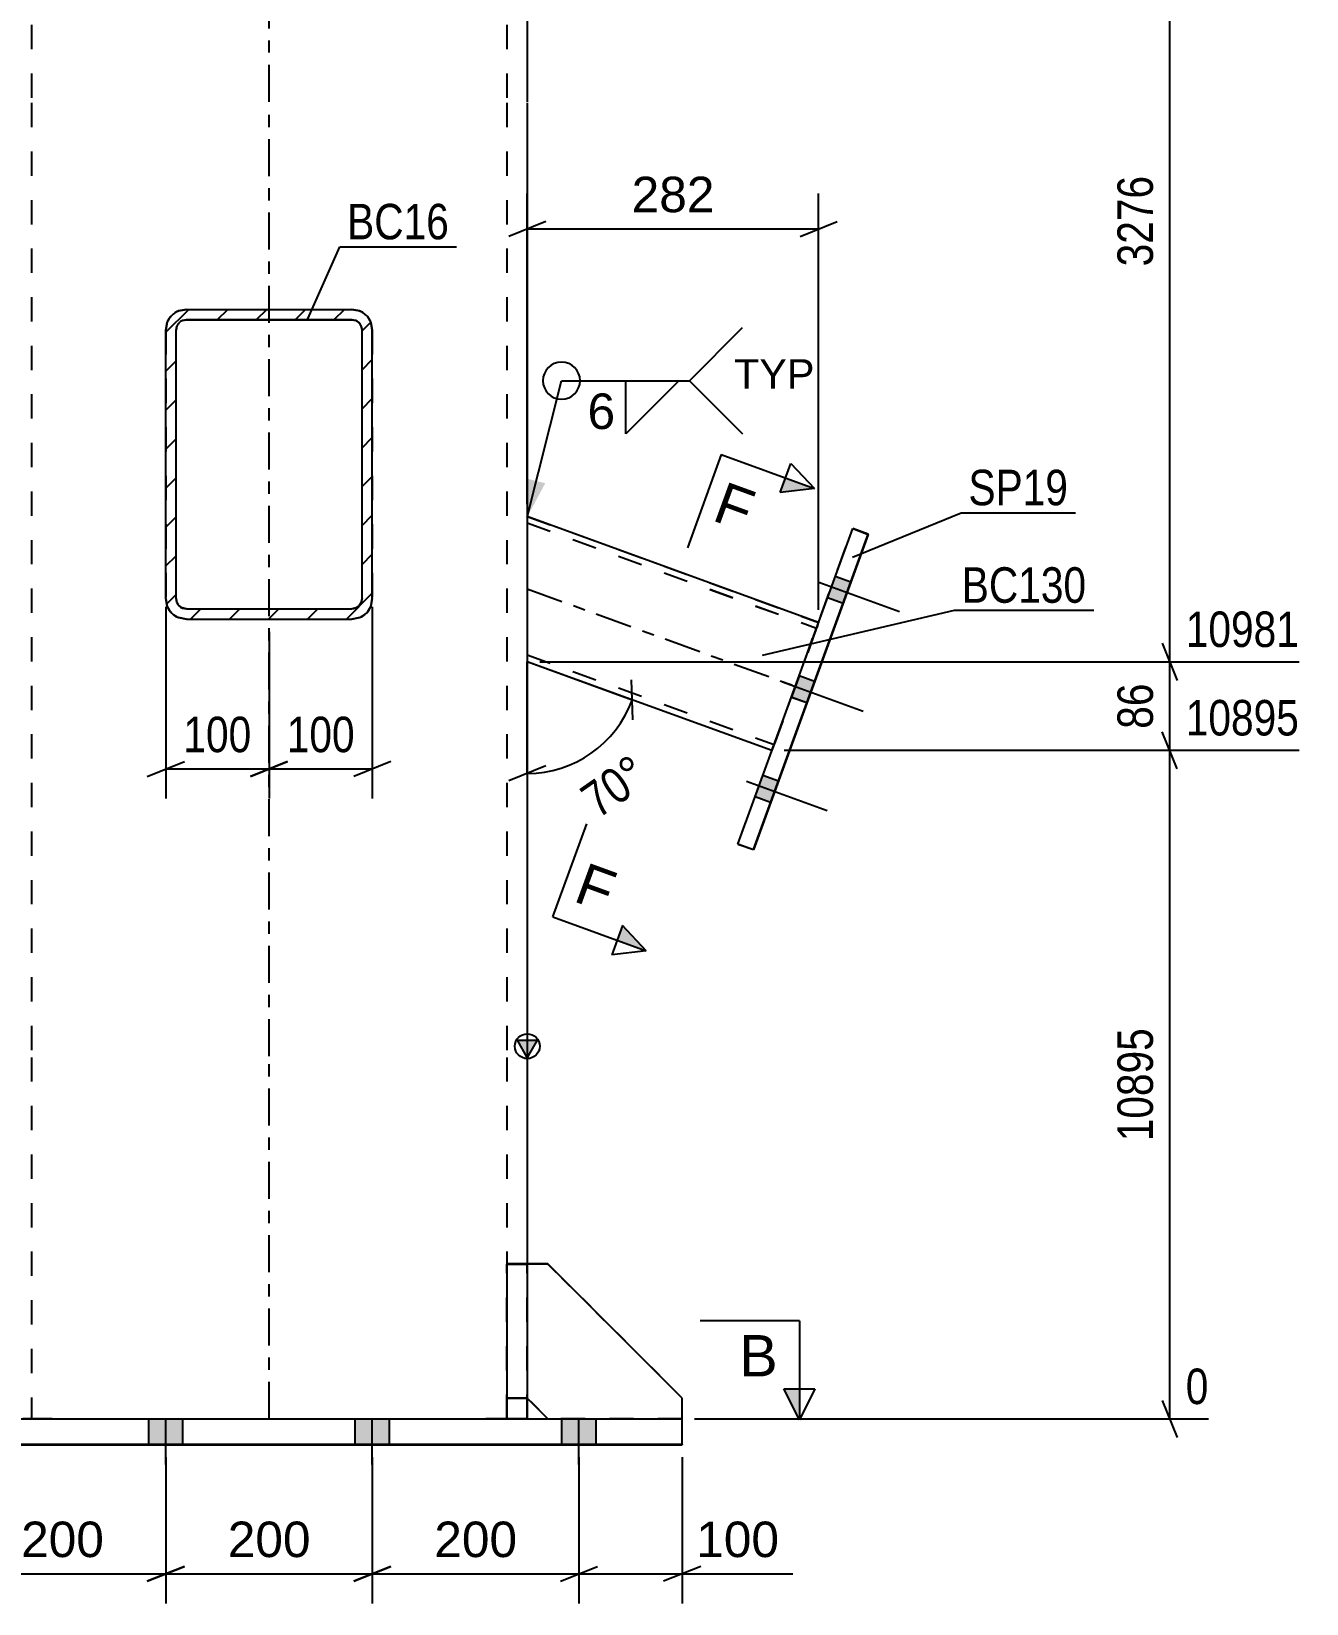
# Model space of a CAD drawing. Header units: millimetres. Extents: x -130 to 464, y -170 to 250.
# Drawn here: x 178.1 to 281, y -14.9 to 112 of the extents above; entities that cross this region are included whole.
import ezdxf

# ---------------------------------------------------------------- set-up
doc = ezdxf.new("R2010")
doc.units = ezdxf.units.MM
doc.linetypes.add('DXK_LINE_DOT2', pattern=[3.9198, 1.9599, -1.9599])
doc.linetypes.add('DXK_LINE_DOT3', pattern=[5.9187, 2.979, -0.9799, 0.9799, -0.9799])
doc.styles.add('Arial', font='ARIAL.TTF', dxfattribs={"height": 0.2})
doc.styles.add('Arial Narrow', font='ARIALN.TTF', dxfattribs={"height": 0.2})

# ---------------------------------------------------------------- blocks, each defined once
blk = doc.blocks.new('Bolt-284858639-3586 - 3422')
at = {"linetype": 'Continuous'}
for points in [[(170.89, -2.08), (173.64, -2.08), (173.64, 0.01), (170.89, 0.01)], [(170.89, -2.07), (173.64, -2.07), (173.64, 0.01), (170.89, 0.01)], [(170.89, -2.08), (173.64, -2.08), (173.64, 0), (170.89, 0)], [(170.89, -2.08), (173.64, -2.08), (173.64, 0), (170.89, 0)], [(187.55, -2.07), (190.3, -2.07), (190.3, 0.01), (187.55, 0.01)], [(187.55, -2.08), (190.3, -2.08), (190.3, 0), (187.55, 0)], [(204.22, -2.07), (206.97, -2.07), (206.97, 0.01), (204.22, 0.01)], [(204.22, -2.08), (206.97, -2.08), (206.97, 0), (204.22, 0)], [(220.89, -2.08), (223.64, -2.08), (223.64, 0.01), (220.89, 0.01)], [(220.89, -2.07), (223.64, -2.07), (223.64, 0.01), (220.89, 0.01)], [(220.89, -2.08), (223.64, -2.08), (223.64, 0), (220.89, 0)], [(220.89, -2.08), (223.64, -2.08), (223.64, 0), (220.89, 0)]]:
    blk.add_hatch(color=1, dxfattribs=at).paths.add_polyline_path(points)
at = {"color": 1, "linetype": 'Continuous'}
for p, q in [((170.89, -2.08), (170.89, 0.01)), ((170.89, -2.07), (170.89, 0.01)), ((170.89, -2.08), (170.89, 0)), ((170.89, -2.08), (170.89, 0)), ((172.26, -3.66), (172.26, 0.01)), ((172.26, -3.66), (172.26, 0.01)), ((172.26, -3.67), (172.26, 0)), ((172.26, -3.66), (172.26, 0)), ((173.64, -2.08), (173.64, 0.01)), ((173.64, -2.07), (173.64, 0.01)), ((173.64, -2.08), (173.64, 0)), ((173.64, -2.08), (173.64, 0)), ((187.55, -2.07), (187.55, 0.01)), ((187.55, -2.08), (187.55, 0)), ((188.93, -3.66), (188.93, 0.01)), ((188.93, -3.67), (188.93, 0)), ((190.3, -2.07), (190.3, 0.01)), ((190.3, -2.08), (190.3, 0)), ((204.22, -2.07), (204.22, 0.01)), ((204.22, -2.08), (204.22, 0)), ((205.59, -3.66), (205.59, 0.01)), ((205.59, -3.67), (205.59, 0)), ((206.97, -2.07), (206.97, 0.01)), ((206.97, -2.08), (206.97, 0)), ((220.89, -2.08), (220.89, 0.01)), ((220.89, -2.07), (220.89, 0.01)), ((220.89, -2.08), (220.89, 0)), ((220.89, -2.08), (220.89, 0)), ((222.26, -3.66), (222.26, 0.01)), ((222.26, -3.66), (222.26, 0.01)), ((222.26, -3.67), (222.26, 0)), ((222.26, -3.66), (222.26, 0)), ((223.64, -2.08), (223.64, 0.01)), ((223.64, -2.07), (223.64, 0.01)), ((223.64, -2.08), (223.64, 0)), ((223.64, -2.08), (223.64, 0))]:
    blk.add_line(p, q, dxfattribs=at)
blk = doc.blocks.new('Part-284858639-3629 - 3422')
at = {"color": 7, "linetype": 'DXK_LINE_DOT2'}
for p, q in [((190.59, 89.54), (189.96, 89.41)), ((190.59, 89.54), (203.93, 89.54)), ((190.59, 89.54), (190.59, 89.54)), ((203.93, 89.54), (203.93, 89.54)), ((204.57, 89.41), (203.93, 89.54)), ((189.05, 88.51), (188.93, 87.87)), ((188.93, 87.87), (188.93, 66.2)), ((189.76, 87.87), (189.82, 88.19)), ((189.76, 87.87), (189.76, 87.87)), ((189.76, 66.21), (189.76, 87.87)), ((189.82, 88.19), (189.82, 88.19)), ((190.28, 88.64), (190.59, 88.71)), ((190.59, 88.7), (190.59, 88.71)), ((190.59, 88.71), (203.93, 88.71)), ((203.93, 88.7), (203.93, 88.71)), ((203.93, 88.71), (204.25, 88.64)), ((204.7, 88.19), (204.7, 88.19)), ((204.7, 88.19), (204.76, 87.87)), ((204.76, 87.87), (204.76, 87.87)), ((204.76, 66.21), (204.76, 87.87)), ((205.59, 87.87), (205.47, 88.51)), ((205.59, 87.87), (205.59, 66.2)), ((188.93, 66.21), (189.05, 65.57)), ((189.76, 66.2), (189.76, 66.21)), ((189.82, 65.89), (189.76, 66.21)), ((204.76, 66.21), (204.7, 65.89)), ((204.76, 66.2), (204.76, 66.21)), ((205.47, 65.57), (205.59, 66.21)), ((189.05, 65.57), (189.05, 65.57)), ((190.59, 65.37), (190.28, 65.44)), ((190.59, 65.37), (190.59, 65.37)), ((190.59, 65.37), (203.93, 65.37)), ((204.25, 65.44), (203.93, 65.37)), ((203.93, 65.37), (203.93, 65.37)), ((205.47, 65.57), (205.47, 65.57)), ((189.96, 64.67), (190.59, 64.54)), ((190.59, 64.54), (203.93, 64.54)), ((190.59, 64.54), (190.59, 64.54)), ((203.93, 64.54), (204.57, 64.67)), ((203.93, 64.54), (203.93, 64.54))]:
    blk.add_line(p, q, dxfattribs=at)
at = {"color": 7, "linetype": 'DXK_LINE_DOT3'}
blk.add_line((197.26, 77.04), (197.26, 77.04), dxfattribs=at)
at = {"color": 7, "linetype": 'DXK_LINE_DOT2'}
for centre, radius, start, end in [((190.59, 87.87), 1.67, 112.5, 157.5), ((203.93, 87.87), 1.67, 22.5, 67.5), ((190.59, 87.87), 0.833, 112.5, 157.5), ((203.93, 87.87), 0.833, 22.5, 67.5), ((190.59, 66.21), 1.67, 202.5, 247.5), ((190.59, 66.21), 0.833, 202.5, 247.5), ((203.93, 66.21), 0.833, 292.5, 337.5), ((203.93, 66.21), 1.67, 292.5, 337.5)]:
    blk.add_arc(centre, radius, start, end, dxfattribs=at)
blk = doc.blocks.new('Part-284858639-3553 - 3422')
at = {"linetype": 'Continuous'}
h = blk.add_hatch(dxfattribs=at)
h.set_pattern_fill('', scale=0.7, style=0, pattern_type=0)
h.set_pattern_definition([(45, (205.4677, 88.5204), (-1.57154, 1.57154), [])])
h.paths.add_polyline_path([(205.59, 87.88), (205.47, 88.52), (205.11, 89.06), (204.57, 89.42), (203.93, 89.55), (190.59, 89.55), (189.96, 89.42), (189.42, 89.06), (189.05, 88.52), (188.93, 87.88), (188.93, 66.22), (189.05, 65.58), (189.42, 65.04), (189.96, 64.68), (190.59, 64.55), (203.93, 64.55), (204.57, 64.68), (205.11, 65.04), (205.47, 65.58), (205.59, 66.22)])
h.paths.add_polyline_path([(204.7, 65.9), (204.52, 65.63), (204.25, 65.45), (203.93, 65.38), (190.59, 65.38), (190.28, 65.45), (190.01, 65.63), (189.82, 65.9), (189.76, 66.22), (189.76, 87.88), (189.82, 88.2), (190.01, 88.47), (190.28, 88.65), (190.59, 88.72), (203.93, 88.72), (204.25, 88.65), (204.52, 88.47), (204.7, 88.2), (204.76, 87.88), (204.76, 66.22)])
at = {"color": 7, "linetype": 'DXK_LINE_DOT2'}
for p, q in [((189.96, 89.42), (190.59, 89.55)), ((190.59, 89.55), (203.93, 89.55)), ((190.59, 89.55), (190.59, 89.55)), ((203.93, 89.55), (203.93, 89.55)), ((203.93, 89.55), (204.57, 89.42)), ((188.93, 87.88), (189.05, 88.52)), ((188.93, 87.88), (188.93, 87.88)), ((188.93, 87.88), (188.93, 66.21)), ((189.82, 88.2), (189.76, 87.88)), ((189.76, 87.88), (189.76, 87.88)), ((189.76, 66.21), (189.76, 87.88)), ((189.82, 88.2), (189.82, 88.2)), ((204.7, 88.2), (204.7, 88.2)), ((204.76, 87.88), (204.7, 88.2)), ((204.76, 87.88), (204.76, 87.88)), ((204.76, 66.21), (204.76, 87.88)), ((205.47, 88.52), (205.59, 87.88)), ((205.59, 87.88), (205.59, 66.21)), ((189.05, 65.58), (188.93, 66.21)), ((189.76, 66.21), (189.76, 66.22)), ((189.76, 66.21), (189.82, 65.89)), ((204.7, 65.89), (204.76, 66.21)), ((204.76, 66.21), (204.76, 66.22)), ((205.59, 66.21), (205.47, 65.58)), ((189.05, 65.58), (189.05, 65.58)), ((190.28, 65.44), (190.59, 65.38)), ((190.59, 65.38), (190.59, 65.38)), ((190.59, 65.38), (203.93, 65.38)), ((203.93, 65.38), (204.25, 65.44)), ((203.93, 65.38), (203.93, 65.38)), ((205.47, 65.58), (205.47, 65.58))]:
    blk.add_line(p, q, dxfattribs=at)
at = {"color": 2, "linetype": 'Continuous'}
for p, q in [((190.59, 89.55), (189.96, 89.42)), ((190.59, 89.55), (203.93, 89.55)), ((204.57, 89.42), (203.93, 89.55)), ((189.05, 88.52), (188.93, 87.88)), ((188.93, 66.22), (188.93, 87.88)), ((189.76, 87.88), (189.82, 88.2)), ((189.76, 66.22), (189.76, 87.88)), ((190.28, 88.65), (190.59, 88.72)), ((190.59, 88.71), (190.28, 88.65)), ((190.59, 88.71), (190.59, 88.72)), ((190.59, 88.72), (203.93, 88.72)), ((190.59, 88.71), (203.93, 88.71)), ((203.93, 88.71), (203.93, 88.72)), ((203.93, 88.72), (204.25, 88.65)), ((204.25, 88.65), (203.93, 88.71)), ((204.7, 88.2), (204.76, 87.88)), ((204.76, 66.22), (204.76, 87.88)), ((205.59, 87.88), (205.47, 88.52)), ((205.59, 66.22), (205.59, 87.88)), ((188.93, 66.22), (189.05, 65.58)), ((189.82, 65.9), (189.76, 66.22)), ((204.76, 66.22), (204.7, 65.9)), ((205.47, 65.58), (205.59, 66.22)), ((190.59, 65.38), (190.28, 65.45)), ((190.59, 65.38), (203.93, 65.38)), ((204.25, 65.45), (203.93, 65.38)), ((189.96, 64.68), (190.59, 64.55)), ((190.59, 64.55), (189.96, 64.67)), ((190.59, 64.55), (203.93, 64.55)), ((190.59, 64.55), (190.59, 64.55)), ((190.59, 64.55), (203.93, 64.55)), ((203.93, 64.55), (204.57, 64.68)), ((204.57, 64.67), (203.93, 64.55)), ((203.93, 64.55), (203.93, 64.55))]:
    blk.add_line(p, q, dxfattribs=at)
at = {"color": 7, "linetype": 'DXK_LINE_DOT3'}
blk.add_line((197.26, 77.05), (197.26, 77.05), dxfattribs=at)
at = {"color": 7, "linetype": 'DXK_LINE_DOT2'}
for centre, radius, start, end in [((190.59, 87.88), 1.67, 112.5, 157.5), ((203.93, 87.88), 1.67, 22.5, 67.5), ((190.59, 66.21), 0.833, 202.5, 247.5), ((203.93, 66.21), 0.833, 292.5, 337.5)]:
    blk.add_arc(centre, radius, start, end, dxfattribs=at)
at = {"color": 2, "linetype": 'Continuous'}
for centre, radius, start, end in [((190.59, 87.88), 1.67, 112.5, 157.5), ((203.93, 87.88), 1.67, 22.5, 67.5), ((190.59, 87.88), 0.833, 112.5, 157.5), ((190.59, 87.88), 0.833, 112.5, 157.5), ((203.93, 87.88), 0.833, 22.5, 67.5), ((203.93, 87.88), 0.833, 22.5, 67.5), ((190.59, 66.21), 1.67, 202.5, 247.5), ((190.59, 66.22), 1.67, 202.5, 247.5), ((190.59, 66.22), 0.833, 202.5, 247.5), ((203.93, 66.22), 0.833, 292.5, 337.5), ((203.93, 66.21), 1.67, 292.5, 337.5), ((203.93, 66.22), 1.67, 292.5, 337.5)]:
    blk.add_arc(centre, radius, start, end, dxfattribs=at)
blk = doc.blocks.new('Bolt-284858639-3585 - 3422')
at = {"linetype": 'Continuous'}
for points in [[(243.57, 65.84), (244.19, 67.56), (242.94, 68.02), (242.31, 66.29)], [(243.57, 65.84), (244.19, 67.56), (242.94, 68.01), (242.31, 66.29)], [(243.57, 65.83), (244.19, 67.56), (242.94, 68.01), (242.31, 66.29)], [(240.65, 57.81), (241.27, 59.53), (240.02, 59.99), (239.39, 58.27)], [(240.65, 57.81), (241.27, 59.53), (240.02, 59.99), (239.39, 58.26)], [(237.72, 49.78), (238.35, 51.51), (237.1, 51.96), (236.47, 50.24)], [(237.72, 49.78), (238.35, 51.51), (237.1, 51.96), (236.47, 50.24)], [(237.72, 49.78), (238.35, 51.5), (237.1, 51.96), (236.47, 50.24)]]:
    blk.add_hatch(color=1, dxfattribs=at).paths.add_polyline_path(points)
at = {"color": 1, "linetype": 'Continuous'}
for p, q in [((241.61, 67.53), (248.11, 65.16)), ((241.61, 67.52), (248.11, 65.16)), ((241.61, 67.52), (248.11, 65.16)), ((242.94, 68.02), (244.19, 67.56)), ((242.94, 68.01), (244.19, 67.56)), ((242.94, 68.01), (244.19, 67.56)), ((242.31, 66.29), (243.57, 65.84)), ((242.31, 66.29), (243.57, 65.84)), ((242.31, 66.29), (243.57, 65.83)), ((240.02, 59.99), (241.27, 59.53)), ((240.02, 59.99), (241.27, 59.53)), ((238.69, 59.5), (245.19, 57.13)), ((238.69, 59.5), (245.19, 57.13)), ((239.39, 58.27), (240.65, 57.81)), ((239.39, 58.26), (240.65, 57.81)), ((235.77, 51.47), (242.27, 49.11)), ((235.77, 51.47), (242.27, 49.11)), ((235.77, 51.47), (242.27, 49.1)), ((237.1, 51.96), (238.35, 51.51)), ((237.1, 51.96), (238.35, 51.51)), ((237.1, 51.96), (238.35, 51.5)), ((236.47, 50.24), (237.72, 49.78)), ((236.47, 50.24), (237.72, 49.78)), ((236.47, 50.24), (237.72, 49.78))]:
    blk.add_line(p, q, dxfattribs=at)
blk = doc.blocks.new('Part-284858639-3510 - 3422')
at = {"color": 2, "linetype": 'Continuous'}
for p, q in [((163.93, -2.08), (163.93, 0.01)), ((163.93, 0.01), (230.59, 0.01)), ((230.59, -2.08), (230.59, 0.01)), ((163.93, -2.07), (163.93, -2.08)), ((230.59, -2.07), (163.93, -2.07)), ((163.93, -2.08), (230.59, -2.08)), ((230.59, -2.07), (230.59, -2.08))]:
    blk.add_line(p, q, dxfattribs=at)
at = {"color": 7, "linetype": 'DXK_LINE_DOT2'}
blk.add_line((163.93, 0), (230.59, 0), dxfattribs=at)
blk = doc.blocks.new('Part-284858639-3513 - 3422')
at = {"color": 7, "linetype": 'DXK_LINE_DOT2'}
for p, q in [((216.43, 0), (216.43, 12.5)), ((218.09, 12.5), (216.43, 12.5)), ((216.43, 12.5), (218.09, 12.5)), ((218.09, 0), (218.09, 12.5)), ((216.43, 1.67), (218.09, 1.67)), ((218.09, 1.67), (216.43, 1.67)), ((216.43, 0), (216.43, 0)), ((216.43, 0), (218.09, 0)), ((218.09, 0), (218.09, 0.01)), ((218.09, 0), (218.09, 0)), ((216.43, 0), (218.09, 0))]:
    blk.add_line(p, q, dxfattribs=at)
blk = doc.blocks.new('Part-284858639-3514 - 3422')
at = {"color": 2, "linetype": 'Continuous'}
for p, q in [((219.76, 12.51), (218.09, 12.51)), ((230.59, 1.68), (219.76, 12.51)), ((219.76, 12.51), (219.76, 12.51)), ((219.76, 0.01), (218.09, 1.68)), ((230.59, 0.01), (230.59, 1.68))]:
    blk.add_line(p, q, dxfattribs=at)
at = {"color": 7, "linetype": 'DXK_LINE_DOT2'}
for p, q in [((218.09, 12.51), (218.09, 1.68)), ((219.76, 12.51), (218.09, 12.51)), ((219.76, 12.51), (230.59, 1.68)), ((219.76, 0.01), (218.09, 1.68)), ((219.76, 0.01), (219.76, 0.01)), ((219.76, 0.01), (230.59, 0.01)), ((219.76, 0.01), (219.76, 0.01)), ((230.59, 0.01), (219.76, 0.01)), ((230.59, 0.01), (230.59, 0.01)), ((230.59, 0.01), (230.59, 0.01)), ((230.59, 0.01), (230.59, 0.01))]:
    blk.add_line(p, q, dxfattribs=at)
blk = doc.blocks.new('Part-284858639-3579 - 3422')
at = {"linetype": 'Continuous'}
blk.add_hatch(color=2, dxfattribs=at).paths.add_polyline_path([(218.09, 29.18), (217.29, 30.58), (218.89, 30.58)])
at = {"color": 7, "linetype": 'DXK_LINE_DOT2'}
for p, q in [((178.09, 155.63), (178.09, 106.31)), ((216.43, 155.63), (216.43, 106.31)), ((178.09, 106.21), (178.09, 29.28)), ((216.43, 106.21), (216.43, 29.28)), ((178.09, 29.18), (178.09, 0.01)), ((216.43, 29.18), (216.43, 0.01)), ((218.09, 12.51), (218.09, 0.01)), ((178.49, 0.01), (177.4, 0.01)), ((177.4, 0), (178.49, 0)), ((178.09, 0), (178.09, 0.01)), ((178.09, 0), (178.09, 0.01)), ((178.09, 0.01), (178.22, 0.01)), ((178.22, 0), (178.09, 0)), ((178.22, 0.01), (178.58, 0.01)), ((178.58, 0), (178.22, 0)), ((179.76, 0.01), (178.49, 0.01)), ((178.49, 0), (179.76, 0)), ((178.58, 0.01), (179.12, 0.01)), ((179.12, 0), (178.58, 0)), ((179.12, 0.01), (179.76, 0.01)), ((179.76, 0), (179.12, 0)), ((179.76, 0.01), (214.76, 0.01)), ((179.76, 0.01), (214.76, 0.01)), ((179.76, 0), (214.76, 0)), ((179.76, 0), (214.76, 0)), ((214.76, 0.01), (215.4, 0.01)), ((216.04, 0.01), (214.76, 0.01)), ((215.4, 0), (214.76, 0)), ((214.76, 0), (216.04, 0)), ((215.4, 0.01), (215.94, 0.01)), ((215.94, 0), (215.4, 0)), ((215.94, 0.01), (216.3, 0.01)), ((216.3, 0), (215.94, 0)), ((217.12, 0.01), (216.04, 0.01)), ((216.04, 0), (217.12, 0)), ((216.3, 0.01), (216.43, 0.01)), ((216.43, 0), (216.3, 0)), ((216.43, 0), (216.43, 0.01)), ((216.43, 0), (216.43, 0.01)), ((217.84, 0.01), (217.12, 0.01)), ((217.12, 0), (217.84, 0)), ((218.09, 0.01), (217.84, 0.01)), ((217.84, 0), (218.09, 0)), ((218.09, 0), (218.09, 0.01)), ((218.09, 0), (218.09, 0.01))]:
    blk.add_line(p, q, dxfattribs=at)
at = {"color": 7, "linetype": 'DXK_LINE_DOT3'}
for p, q in [((197.26, 106.31), (197.26, 155.63)), ((197.26, 29.28), (197.26, 106.21)), ((197.26, 0.01), (197.26, 29.18))]:
    blk.add_line(p, q, dxfattribs=at)
at = {"color": 2, "linetype": 'Continuous'}
for p, q in [((218.09, 155.63), (218.09, 106.31)), ((218.09, 106.21), (218.09, 29.28)), ((218.09, 29.18), (217.29, 30.58)), ((217.29, 30.58), (218.89, 30.58)), ((218.89, 30.58), (218.09, 29.18)), ((218.09, 29.18), (218.09, 12.51))]:
    blk.add_line(p, q, dxfattribs=at)
blk.add_circle((218.09, 30.08), 1, dxfattribs=at)
blk = doc.blocks.new('Part-284858639-3533 - 3422')
at = {"color": 2, "linetype": 'Continuous'}
for p, q in [((235.07, 46.4), (244.34, 71.85)), ((236.33, 45.95), (245.59, 71.4)), ((245.59, 71.39), (236.33, 45.94)), ((245.59, 71.4), (244.34, 71.85)), ((245.59, 71.39), (245.59, 71.4)), ((245.59, 71.39), (245.59, 71.39)), ((236.33, 45.94), (235.07, 46.4)), ((235.07, 46.4), (235.08, 46.4)), ((235.07, 46.4), (235.07, 46.4)), ((235.07, 46.4), (236.33, 45.95)), ((236.33, 45.94), (236.33, 45.95))]:
    blk.add_line(p, q, dxfattribs=at)
at = {"color": 7, "linetype": 'DXK_LINE_DOT2'}
for p, q in [((235.08, 46.4), (244.34, 71.85)), ((244.34, 71.85), (245.59, 71.39)), ((244.34, 71.85), (244.34, 71.85))]:
    blk.add_line(p, q, dxfattribs=at)
blk = doc.blocks.new('Part-284858639-3608 - 3422')
at = {"color": 2, "linetype": 'Continuous'}
for p, q in [((216.43, 12.51), (216.43, 12.51)), ((218.09, 12.51), (216.43, 12.51)), ((216.43, 12.51), (216.43, 0.01)), ((218.09, 12.51), (218.09, 12.51)), ((218.09, 12.51), (218.09, 0.01)), ((218.09, 1.68), (216.43, 1.68)), ((216.43, 0.01), (218.09, 0.01))]:
    blk.add_line(p, q, dxfattribs=at)
at = {"color": 7, "linetype": 'DXK_LINE_DOT2'}
for p, q in [((216.43, 12.51), (218.09, 12.51)), ((216.43, 1.68), (218.09, 1.68)), ((216.43, 1.68), (216.43, 0.01)), ((218.09, 1.68), (218.09, 0.01)), ((218.09, 0.01), (216.43, 0.01)), ((216.43, 0.01), (216.43, 0.01)), ((218.09, 0.01), (218.09, 0.01))]:
    blk.add_line(p, q, dxfattribs=at)
blk = doc.blocks.new('Part-284858639-3609 - 3422')
at = {"color": 7, "linetype": 'DXK_LINE_DOT2'}
for p, q in [((219.76, 12.5), (218.09, 12.5)), ((218.09, 12.5), (218.09, 1.67)), ((219.76, 12.5), (218.09, 12.5)), ((230.59, 1.67), (219.76, 12.5)), ((219.76, 12.5), (219.76, 12.5)), ((219.76, 12.5), (230.59, 1.67)), ((219.76, 0), (218.09, 1.67)), ((230.59, 0), (230.59, 1.67)), ((219.76, 0), (219.75, 0.01)), ((219.76, 0), (230.59, 0)), ((219.76, 0), (219.76, 0)), ((219.76, 0), (230.59, 0)), ((230.59, 0), (230.59, 0.01))]:
    blk.add_line(p, q, dxfattribs=at)
at = {"color": 2, "linetype": 'Continuous'}
blk.add_line((219.75, 0.01), (218.09, 1.67), dxfattribs=at)
blk = doc.blocks.new('Part-284858639-3614 - 3422')
at = {"color": 2, "linetype": 'Continuous'}
for p, q in [((218.09, 72.85), (241.59, 64.3)), ((218.09, 61.14), (237.82, 53.96)), ((218.09, 61.14), (237.82, 53.96))]:
    blk.add_line(p, q, dxfattribs=at)
at = {"color": 7, "linetype": 'DXK_LINE_DOT2'}
for p, q in [((218.09, 72.85), (218.09, 61.14)), ((218.09, 72.84), (241.59, 64.29)), ((218.09, 72.31), (241.42, 63.82)), ((218.09, 72.31), (241.42, 63.83)), ((241.38, 63.71), (238.01, 54.46)), ((241.38, 63.72), (238.04, 54.54)), ((241.37, 63.69), (238.05, 54.57)), ((241.37, 63.69), (238.1, 54.72)), ((241.37, 63.69), (241.4, 63.79)), ((241.4, 63.79), (241.37, 63.69)), ((241.49, 64.02), (241.38, 63.72)), ((241.38, 63.71), (241.49, 64.02)), ((241.4, 63.79), (241.42, 63.83)), ((241.42, 63.82), (241.4, 63.79)), ((241.42, 63.83), (241.42, 63.82)), ((241.56, 64.22), (241.49, 64.02)), ((241.49, 64.02), (241.56, 64.22)), ((241.59, 64.3), (241.56, 64.22)), ((241.56, 64.22), (241.59, 64.29)), ((241.59, 64.3), (241.59, 64.29)), ((218.09, 61.67), (238, 54.43)), ((218.09, 61.67), (238, 54.43)), ((238.05, 54.57), (238.01, 54.46)), ((238.01, 54.46), (238.05, 54.57)), ((238.05, 54.57), (238.1, 54.72)), ((237.85, 54.03), (237.82, 53.96)), ((237.82, 53.96), (237.85, 54.03)), ((237.82, 53.96), (237.82, 53.96)), ((237.82, 53.96), (237.82, 53.96)), ((237.92, 54.23), (237.85, 54.03)), ((237.85, 54.03), (237.92, 54.23)), ((238.04, 54.54), (237.92, 54.23)), ((237.92, 54.23), (238.01, 54.46)), ((238.01, 54.46), (238, 54.43)), ((238, 54.43), (238.01, 54.46)), ((238, 54.43), (238, 54.43))]:
    blk.add_line(p, q, dxfattribs=at)
at = {"color": 7, "linetype": 'DXK_LINE_DOT3'}
blk.add_line((218.09, 66.99), (239.71, 59.13), dxfattribs=at)
blk = doc.blocks.new('StraightDimension-284858639-9740 - 3422')
at = {"color": 7, "linetype": 'Continuous'}
for p, q in [((269.31, 62.6), (270.51, 59.6)), ((219.09, 61.1), (280.35, 61.1)), ((269.91, 53.96), (269.91, 61.1)), ((270.51, 52.46), (269.31, 55.46)), ((238.82, 53.96), (280.35, 53.96))]:
    blk.add_line(p, q, dxfattribs=at)
at = {"color": 0, "linetype": 'Continuous'}
blk.add_wipeout([(280.95, 61.7), (280.95, 65.9), (270.61, 65.9), (270.61, 61.7)], dxfattribs=at)
at = {"color": 0}
blk.add_wipeout([(269.16, 59.96), (264.96, 59.96), (264.96, 55.1), (269.16, 55.1)], dxfattribs=at)
at = {"color": 3, "linetype": 'Continuous', "style": 'Arial Narrow'}
blk.add_text('10981', height=2.863, dxfattribs=at).set_placement((271.21, 62.3))
at = {"color": 3, "style": 'Arial Narrow'}
blk.add_text('86', height=2.863, rotation=90.0002, dxfattribs=at).set_placement((268.56, 55.7))
blk = doc.blocks.new('StraightDimension-284858639-6852 - 3422')
at = {"color": 7, "linetype": 'Continuous'}
for p, q in [((205.59, -3.08), (205.59, -14.9)), ((222.26, -3.08), (222.26, -14.9)), ((207.09, -11.9), (204.09, -13.1)), ((205.59, -12.5), (222.26, -12.5)), ((220.76, -13.1), (223.76, -11.9))]:
    blk.add_line(p, q, dxfattribs=at)
at = {"color": 0}
blk.add_wipeout([(217.86, -11.75), (217.86, -7.55), (209.99, -7.55), (209.99, -11.75)], dxfattribs=at)
at = {"color": 3, "style": 'Arial'}
blk.add_text('200', height=2.865, dxfattribs=at).set_placement((210.59, -11.15))
blk = doc.blocks.new('AngleDimension-284858639-3961 - 3422')
at = {"color": 7, "linetype": 'Continuous'}
for p, q in [((226.55, 58.02), (218.09, 61.1)), ((218.09, 52.1), (218.09, 61.1)), ((218.09, 60.14), (218.09, 52.1)), ((226.6, 56.41), (226.5, 59.64)), ((219.59, 52.7), (216.59, 51.5))]:
    blk.add_line(p, q, dxfattribs=at)
blk.add_arc((218.09, 61.1), 9, 270, 340, dxfattribs=at)
at = {"color": 0}
blk.add_wipeout([(228.93, 51.26), (226.52, 54.7), (221.23, 50.99), (223.64, 47.55)], dxfattribs=at)
at = {"color": 3, "style": 'Arial Narrow'}
blk.add_text('70°', height=2.863, rotation=35.002, dxfattribs=at).set_placement((223.79, 48.39))
blk = doc.blocks.new('StraightDimension-284858639-4006 - 3422')
at = {"color": 7, "linetype": 'Continuous'}
for p, q in [((188.93, 65.55), (188.93, 50.06)), ((197.26, 63.53), (197.26, 50.06)), ((187.43, 51.86), (190.43, 53.06)), ((188.93, 52.46), (197.26, 52.46)), ((198.76, 53.06), (195.76, 51.86))]:
    blk.add_line(p, q, dxfattribs=at)
at = {"color": 0}
blk.add_wipeout([(196.44, 53.21), (196.44, 57.41), (189.75, 57.41), (189.75, 53.21)], dxfattribs=at)
at = {"color": 3, "style": 'Arial Narrow'}
blk.add_text('100', height=2.863, dxfattribs=at).set_placement((190.35, 53.81))
blk = doc.blocks.new('StraightDimension-284858639-4020 - 3422')
at = {"color": 7, "linetype": 'Continuous'}
for p, q in [((205.59, 65.55), (205.59, 50.06)), ((197.26, 63.53), (197.26, 50.06)), ((195.76, 51.86), (198.76, 53.06)), ((197.26, 52.46), (205.59, 52.46)), ((207.09, 53.06), (204.09, 51.86))]:
    blk.add_line(p, q, dxfattribs=at)
at = {"color": 0}
blk.add_wipeout([(204.77, 53.21), (204.77, 57.41), (198.09, 57.41), (198.09, 53.21)], dxfattribs=at)
at = {"color": 3, "style": 'Arial Narrow'}
blk.add_text('100', height=2.863, dxfattribs=at).set_placement((198.69, 53.81))
blk = doc.blocks.new('StraightDimension-284858639-6853 - 3422')
at = {"color": 7, "linetype": 'Continuous'}
for p, q in [((188.93, -3.08), (188.93, -14.9)), ((205.59, -3.08), (205.59, -14.9)), ((190.43, -11.9), (187.43, -13.1)), ((188.93, -12.5), (205.59, -12.5)), ((204.09, -13.1), (207.09, -11.9))]:
    blk.add_line(p, q, dxfattribs=at)
at = {"color": 0}
blk.add_wipeout([(201.2, -11.75), (201.2, -7.55), (193.33, -7.55), (193.33, -11.75)], dxfattribs=at)
at = {"color": 3, "style": 'Arial'}
blk.add_text('200', height=2.865, dxfattribs=at).set_placement((193.93, -11.15))
blk = doc.blocks.new('StraightDimension-284858639-6854 - 3422')
at = {"color": 7, "linetype": 'Continuous'}
for p, q in [((172.26, -3.08), (172.26, -14.9)), ((188.93, -3.08), (188.93, -14.9)), ((173.76, -11.9), (170.76, -13.1)), ((172.26, -12.5), (188.93, -12.5)), ((187.43, -13.1), (190.43, -11.9))]:
    blk.add_line(p, q, dxfattribs=at)
at = {"color": 0}
blk.add_wipeout([(184.53, -11.75), (184.53, -7.55), (176.66, -7.55), (176.66, -11.75)], dxfattribs=at)
at = {"color": 3, "style": 'Arial'}
blk.add_text('200', height=2.865, dxfattribs=at).set_placement((177.26, -11.15))
blk = doc.blocks.new('StraightDimension-284858639-6903 - 3422')
at = {"color": 7, "linetype": 'Continuous'}
for p, q in [((218.09, 73.84), (218.09, 98.89)), ((241.59, 65.29), (241.59, 98.89)), ((219.59, 96.64), (216.59, 95.44)), ((240.09, 95.44), (243.09, 96.64)), ((218.09, 96.04), (241.59, 96.04))]:
    blk.add_line(p, q, dxfattribs=at)
at = {"color": 0}
blk.add_wipeout([(233.78, 96.79), (233.78, 100.99), (225.91, 100.99), (225.91, 96.79)], dxfattribs=at)
at = {"color": 3, "style": 'Arial'}
blk.add_text('282', height=2.865, dxfattribs=at).set_placement((226.51, 97.39))
blk = doc.blocks.new('StraightDimension-284858639-9739 - 3422')
at = {"color": 7, "linetype": 'Continuous'}
for p, q in [((270.51, 130.75), (269.31, 133.75)), ((239.74, 132.25), (280.35, 132.25)), ((269.91, 61.1), (269.91, 132.25)), ((269.31, 62.6), (270.51, 59.6)), ((219.09, 61.1), (280.35, 61.1))]:
    blk.add_line(p, q, dxfattribs=at)
at = {"color": 0}
blk.add_wipeout([(269.16, 100.93), (264.96, 100.93), (264.96, 92.42), (269.16, 92.42)], dxfattribs=at)
at = {"color": 3, "style": 'Arial Narrow'}
blk.add_text('3276', height=2.863, rotation=90.0002, dxfattribs=at).set_placement((268.56, 93.02))
at = {"color": 0, "linetype": 'Continuous'}
blk.add_wipeout([(280.95, 132.85), (280.95, 137.05), (270.61, 137.05), (270.61, 132.85)], dxfattribs=at)
at = {"color": 3, "linetype": 'Continuous', "style": 'Arial Narrow'}
blk.add_text('14257', height=2.863, dxfattribs=at).set_placement((271.21, 133.45))
blk = doc.blocks.new('StraightDimension-284858639-9741 - 3422')
at = {"color": 7, "linetype": 'Continuous'}
for p, q in [((270.51, 52.46), (269.31, 55.46)), ((238.82, 53.96), (280.35, 53.96)), ((269.91, 0), (269.91, 53.96)), ((269.31, 1.5), (270.51, -1.5)), ((231.59, 0), (273.04, 0))]:
    blk.add_line(p, q, dxfattribs=at)
at = {"color": 0}
blk.add_wipeout([(269.16, 32.15), (264.96, 32.15), (264.96, 21.81), (269.16, 21.81)], dxfattribs=at)
at = {"color": 3, "style": 'Arial Narrow'}
blk.add_text('10895', height=2.863, rotation=90.0002, dxfattribs=at).set_placement((268.56, 22.41))
at = {"color": 0, "linetype": 'Continuous'}
for points in [[(280.95, 54.56), (280.95, 58.76), (270.61, 58.76), (270.61, 54.56)], [(273.64, 0.6), (273.64, 4.8), (270.61, 4.8), (270.61, 0.6)]]:
    blk.add_wipeout(points, dxfattribs=at)
at = {"color": 3, "linetype": 'Continuous', "style": 'Arial Narrow'}
for s, height, p in [('10895', 2.863, (271.21, 55.16)), ('0', 2.86, (271.21, 1.2))]:
    blk.add_text(s, height=height, dxfattribs=at).set_placement(p)
blk = doc.blocks.new('StraightDimension-284858639-11257 - 3422')
at = {"color": 7, "linetype": 'Continuous'}
for p, q in [((222.26, -3.08), (222.26, -14.9)), ((230.59, -3.08), (230.59, -14.9)), ((220.76, -13.1), (223.76, -11.9)), ((222.26, -12.5), (230.59, -12.5)), ((232.09, -11.9), (229.09, -13.1)), ((230.59, -12.5), (239.52, -12.5)), ((230.59, -12.5), (239.52, -12.5))]:
    blk.add_line(p, q, dxfattribs=at)
at = {"color": 0}
blk.add_wipeout([(238.99, -11.75), (238.99, -7.55), (231.12, -7.55), (231.12, -11.75)], dxfattribs=at)
at = {"color": 3, "style": 'Arial'}
blk.add_text('100', height=2.865, dxfattribs=at).set_placement((231.72, -11.15))
blk = doc.blocks.new('Mark-284858639-3529 - 3422')
at = {"color": 0}
blk.add_wipeout([(261.72, 73.74), (261.72, 76.74), (253.68, 76.74), (253.68, 73.74)], dxfattribs=at)
blk.add_wipeout([(261.72, 73.74), (261.72, 76.74), (253.68, 76.74), (253.68, 73.74)], dxfattribs=at)
at = {"color": 30, "linetype": 'Continuous'}
for p, q in [((244.33, 69.56), (253.08, 73.14)), ((253.08, 73.14), (262.32, 73.14))]:
    blk.add_line(p, q, dxfattribs=at)
at = {"color": 3, "style": 'Arial Narrow'}
blk.add_text('SP19', height=2.863, dxfattribs=at).set_placement((253.68, 73.74))
blk = doc.blocks.new('Mark-284858639-3549 - 3422')
at = {"color": 0}
blk.add_wipeout([(211.78, 95.2), (211.78, 98.2), (203.56, 98.2), (203.56, 95.2)], dxfattribs=at)
blk.add_wipeout([(211.78, 95.2), (211.78, 98.2), (203.56, 98.2), (203.56, 95.2)], dxfattribs=at)
at = {"color": 30, "linetype": 'Continuous'}
for p, q in [((200.38, 88.78), (202.96, 94.6)), ((202.96, 94.6), (212.38, 94.6))]:
    blk.add_line(p, q, dxfattribs=at)
at = {"color": 3, "style": 'Arial Narrow'}
blk.add_text('BC16', height=2.863, dxfattribs=at).set_placement((203.56, 95.2))
blk = doc.blocks.new('SectionMark-284858639-7085 - 3422')
at = {"linetype": 'Continuous'}
for points in [[(238.48, 74.78), (238.91, 75.95), (241.26, 75.09)], [(225.33, 38.63), (225.76, 39.81), (227.68, 37.78)]]:
    blk.add_hatch(color=6, dxfattribs=at).paths.add_polyline_path(points)
at = {"color": 6, "linetype": 'Continuous'}
for p, q in [((238.48, 74.78), (239.34, 77.12)), ((239.34, 77.12), (241.26, 75.09)), ((241.26, 75.09), (238.48, 74.78)), ((225.76, 39.81), (224.9, 37.46)), ((227.68, 37.78), (225.76, 39.81)), ((227.68, 37.78), (224.9, 37.46))]:
    blk.add_line(p, q, dxfattribs=at)
at = {"color": 0, "linetype": 'Continuous'}
for points in [[(235.57, 71.58), (236.76, 74.87), (234.08, 75.84), (232.89, 72.56)], [(224.38, 40.84), (225.58, 44.13), (222.9, 45.1), (221.7, 41.82)]]:
    blk.add_wipeout(points, dxfattribs=at)
at = {"color": 6, "linetype": 'Continuous'}
for p, q in [((233.74, 77.83), (231.01, 70.31)), ((233.74, 77.83), (241.26, 75.09)), ((220.16, 40.51), (222.9, 48.03)), ((220.16, 40.51), (227.68, 37.78))]:
    blk.add_line(p, q, dxfattribs=at)
at = {"color": 3, "linetype": 'Continuous', "style": 'Arial'}
for p in [(232.89, 72.56), (221.7, 41.82)]:
    blk.add_text('F', height=3.34, rotation=-20.002, dxfattribs=at).set_placement(p)
blk = doc.blocks.new('Mark-284858639-3610 - 3422')
at = {"color": 0}
blk.add_wipeout([(263.19, 65.87), (263.19, 68.87), (253.14, 68.87), (253.14, 65.87)], dxfattribs=at)
blk.add_wipeout([(263.19, 65.87), (263.19, 68.87), (253.14, 68.87), (253.14, 65.87)], dxfattribs=at)
at = {"color": 30, "linetype": 'Continuous'}
for p, q in [((237.06, 61.65), (252.54, 65.27)), ((252.54, 65.27), (263.79, 65.27))]:
    blk.add_line(p, q, dxfattribs=at)
at = {"color": 3, "style": 'Arial Narrow'}
blk.add_text('BC130', height=2.863, dxfattribs=at).set_placement((253.14, 65.87))
blk = doc.blocks.new('SectionMark-284858639-4059 - 3422')
at = {"linetype": 'Continuous'}
for points in [[(147.6, 2.43), (148.85, 2.43), (147.6, -0.07)], [(238.79, 2.43), (240.04, 2.43), (240.04, -0.07)]]:
    blk.add_hatch(color=6, dxfattribs=at).paths.add_polyline_path(points)
at = {"color": 6, "linetype": 'Continuous'}
for p, q in [((147.6, 7.93), (155.6, 7.93)), ((147.6, 7.93), (147.6, -0.07)), ((240.04, 7.93), (232.04, 7.93)), ((240.04, 7.93), (240.04, -0.07)), ((147.6, -0.07), (146.35, 2.43)), ((148.85, 2.43), (146.35, 2.43)), ((147.6, -0.07), (148.85, 2.43)), ((238.79, 2.43), (241.29, 2.43)), ((240.04, -0.07), (238.79, 2.43)), ((241.29, 2.43), (240.04, -0.07))]:
    blk.add_line(p, q, dxfattribs=at)
at = {"color": 0, "linetype": 'Continuous'}
for points in [[(152.46, 3.43), (152.46, 6.93), (149.35, 6.93), (149.35, 3.43)], [(238.29, 3.43), (238.29, 6.93), (235.18, 6.93), (235.18, 3.43)]]:
    blk.add_wipeout(points, dxfattribs=at)
at = {"color": 3, "linetype": 'Continuous', "style": 'Arial'}
for p in [(149.35, 3.43), (235.18, 3.43)]:
    blk.add_text('B', height=3.34, dxfattribs=at).set_placement(p)
blk = doc.blocks.new('WeldMark-284858639-4076 - 3422')
at = {"linetype": 'Continuous'}
blk.add_hatch(color=30, dxfattribs=at).paths.add_polyline_path([(219.54, 75.52), (218.08, 72.79), (218.08, 75.88)])
at = {"color": 3, "linetype": 'Continuous'}
for p, q in [((231.17, 83.79), (235.46, 88.08)), ((226.03, 83.79), (230.32, 83.79)), ((230.32, 83.79), (226.03, 79.51)), ((226.03, 79.51), (226.03, 83.79)), ((231.17, 83.79), (235.46, 79.51))]:
    blk.add_line(p, q, dxfattribs=at)
at = {"color": 30, "linetype": 'Continuous'}
for p, q in [((218.08, 72.79), (220.85, 83.79)), ((220.85, 83.79), (231.17, 83.79))]:
    blk.add_line(p, q, dxfattribs=at)
at = {"color": 3, "linetype": 'Continuous'}
blk.add_arc((220.85, 83.79), 1.5, 90, 270, dxfattribs=at)
at = {"color": 0}
blk.add_wipeout([(225.37, 79.69), (225.37, 83.09), (222.75, 83.09), (222.75, 79.69)], dxfattribs=at)
at = {"color": 3, "linetype": 'Continuous'}
blk.add_arc((220.85, 83.79), 1.5, 270, 90, dxfattribs=at)
at = {"color": 3, "style": 'Arial'}
blk.add_text('6', height=2.87, dxfattribs=at).set_placement((222.95, 79.89))
at = {"color": 0, "linetype": 'Continuous'}
blk.add_wipeout([(241.25, 83.14), (241.25, 85.64), (234.77, 85.64), (234.77, 83.14)], dxfattribs=at)
blk.add_wipeout([(241.25, 83.14), (241.25, 85.64), (234.77, 85.64), (234.77, 83.14)], dxfattribs=at)
at = {"color": 3, "linetype": 'Continuous', "style": 'Arial'}
blk.add_text('TYP', height=2.388, dxfattribs=at).set_placement((234.77, 83.14))

msp = doc.modelspace()

# ---------------------------------------------------------------- block references
for name in ['Part-284858639-3579 - 3422', 'Part-284858639-3553 - 3422', 'Part-284858639-3629 - 3422', 'Part-284858639-3614 - 3422', 'Part-284858639-3533 - 3422', 'Bolt-284858639-3585 - 3422', 'Part-284858639-3608 - 3422', 'Part-284858639-3513 - 3422', 'Part-284858639-3514 - 3422', 'Part-284858639-3609 - 3422', 'Part-284858639-3510 - 3422', 'Bolt-284858639-3586 - 3422']:
    msp.add_blockref(name, (0, 0))

# ---------------------------------------------------------------- next in the draw order: block references
for name in ['Mark-284858639-3549 - 3422', 'StraightDimension-284858639-4006 - 3422', 'StraightDimension-284858639-9740 - 3422', 'StraightDimension-284858639-6852 - 3422']:
    msp.add_blockref(name, (0, 0))

# ---------------------------------------------------------------- next in the draw order: block references
for name in ['StraightDimension-284858639-6903 - 3422', 'StraightDimension-284858639-4020 - 3422', 'AngleDimension-284858639-3961 - 3422', 'StraightDimension-284858639-9741 - 3422', 'StraightDimension-284858639-6853 - 3422', 'StraightDimension-284858639-11257 - 3422']:
    msp.add_blockref(name, (0, 0))

# ---------------------------------------------------------------- next in the draw order: block references
for name in ['StraightDimension-284858639-9739 - 3422', 'SectionMark-284858639-4059 - 3422', 'StraightDimension-284858639-6854 - 3422']:
    msp.add_blockref(name, (0, 0))

# ---------------------------------------------------------------- next in the draw order: block references
for name in ['SectionMark-284858639-7085 - 3422', 'Mark-284858639-3529 - 3422']:
    msp.add_blockref(name, (0, 0))

# ---------------------------------------------------------------- next in the draw order: block references
for name in ['WeldMark-284858639-4076 - 3422', 'Mark-284858639-3610 - 3422']:
    msp.add_blockref(name, (0, 0))

doc.saveas('drawing.dxf')
